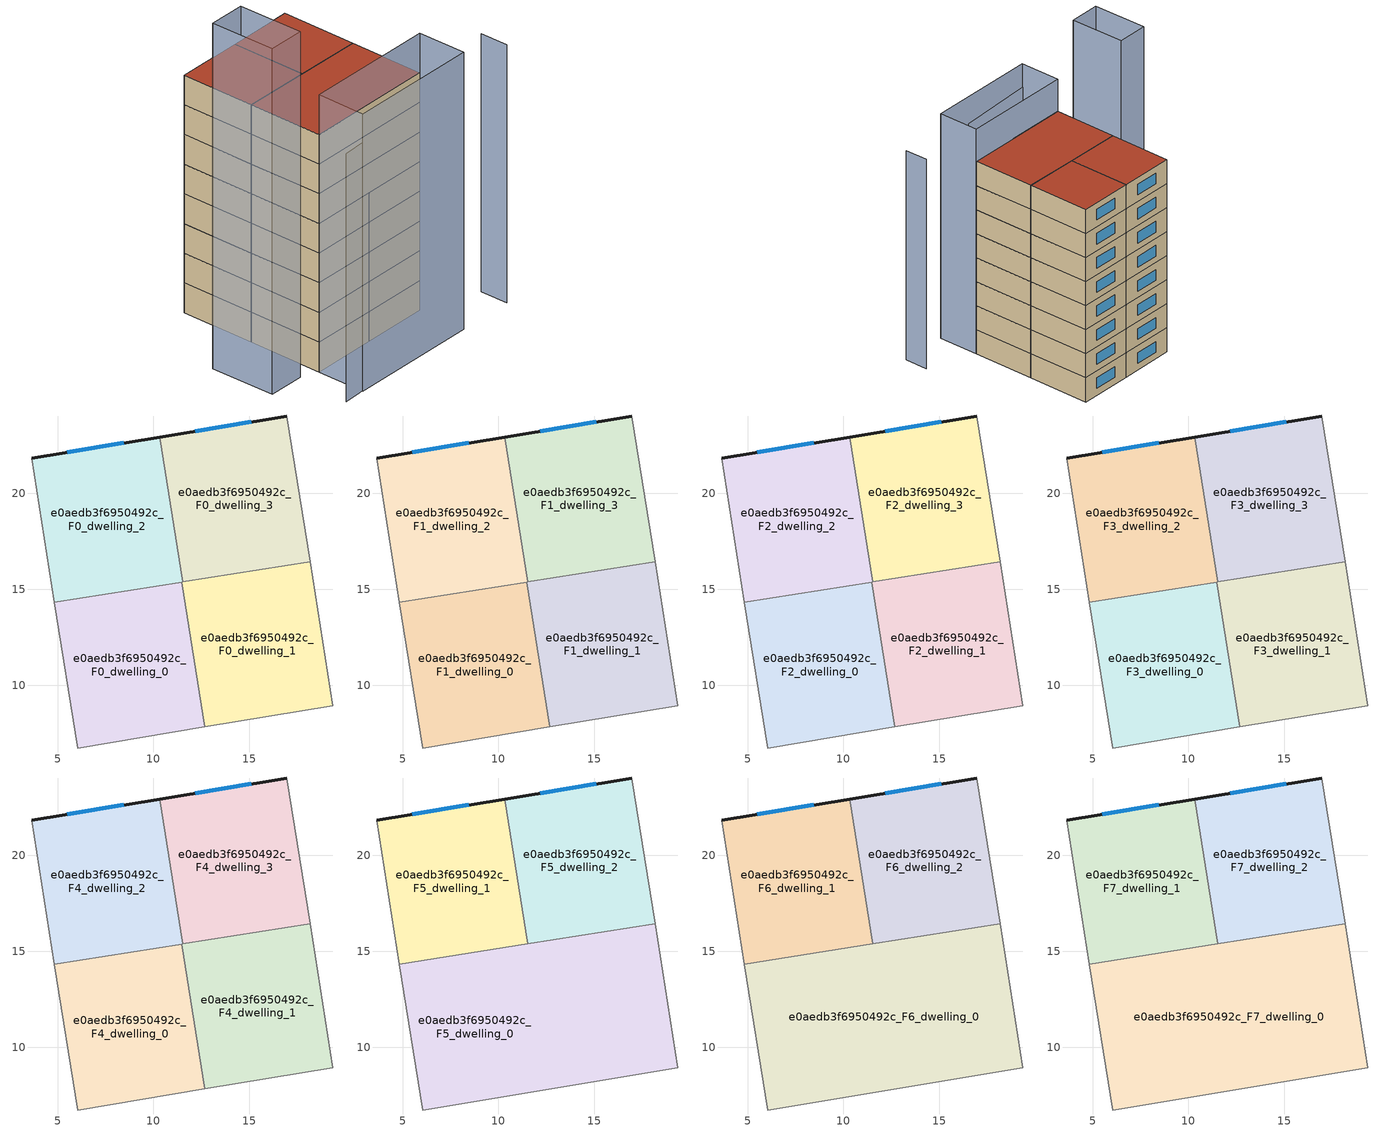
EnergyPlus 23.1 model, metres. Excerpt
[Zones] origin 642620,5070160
e0aedb3f6950492c_F0_dwelling_0
 floor ground (EU_floor_Construction): 11.48,15.38 12.68,7.82 6.04,6.72 4.84,14.32 z0
 wall adiabatic (EU_wall_Construction): 4.84,14.32 6.04,6.72 12.68,7.82 z0:3
 wall to e0aedb3f6950492c_F0_dwelling_1 (EU_wall_Construction): 12.68,7.82 11.48,15.38 z0:3
 wall to e0aedb3f6950492c_F0_dwelling_2 (EU_wall_Construction): 11.48,15.38 4.84,14.32 z0:3
e0aedb3f6950492c_F0_dwelling_1
 floor ground (EU_floor_Construction): 18.16,16.44 19.35,8.92 12.68,7.82 11.48,15.38 z0
 wall adiabatic (EU_wall_Construction): 12.68,7.82 19.35,8.92 18.16,16.44 z0:3
 wall to e0aedb3f6950492c_F0_dwelling_3 (EU_wall_Construction): 18.16,16.44 11.52,15.38 z0:3
 wall to e0aedb3f6950492c_F0_dwelling_2 (EU_wall_Construction): 11.52,15.38 11.48,15.38 z0:3
e0aedb3f6950492c_F0_dwelling_2
 floor ground (EU_floor_Construction): 10.32,22.94 11.52,15.38 4.84,14.32 3.65,21.84 z0
 wall outside (EU_wall_Construction): 10.32,22.94 3.65,21.84 z0:3
 wall adiabatic (EU_wall_Construction): 3.65,21.84 4.84,14.32 z0:3
 wall to e0aedb3f6950492c_F0_dwelling_3 (EU_wall_Construction): 11.52,15.38 10.32,22.94 z0:3
 window (EU_Window_Construction): 8.45,22.63 5.51,22.14 z0.84:2.16
e0aedb3f6950492c_F0_dwelling_3
 floor ground (EU_floor_Construction): 16.95,24.03 18.16,16.44 11.52,15.38 10.32,22.94 z0
 wall outside (EU_wall_Construction): 16.95,24.03 10.32,22.94 z0:3
 wall adiabatic (EU_wall_Construction): 18.16,16.44 16.95,24.03 z0:3
 window (EU_Window_Construction): 15.1,23.73 12.18,23.25 z0.84:2.16
e0aedb3f6950492c_F1_dwelling_0
 floor to e0aedb3f6950492c_F0_dwelling_0 (EU_floor_Construction): 11.48,15.38 12.68,7.82 6.04,6.72 4.84,14.32 z3
 wall adiabatic (EU_wall_Construction): 4.84,14.32 6.04,6.72 12.68,7.82 z3:6
 wall to e0aedb3f6950492c_F1_dwelling_1 (EU_wall_Construction): 12.68,7.82 11.48,15.38 z3:6
 wall to e0aedb3f6950492c_F1_dwelling_2 (EU_wall_Construction): 11.48,15.38 4.84,14.32 z3:6
e0aedb3f6950492c_F1_dwelling_1
 floor to e0aedb3f6950492c_F0_dwelling_1 (EU_floor_Construction): 18.16,16.44 19.35,8.92 12.68,7.82 11.48,15.38 z3
 wall adiabatic (EU_wall_Construction): 12.68,7.82 19.35,8.92 18.16,16.44 z3:6
 wall to e0aedb3f6950492c_F1_dwelling_3 (EU_wall_Construction): 18.16,16.44 11.52,15.38 z3:6
 wall to e0aedb3f6950492c_F1_dwelling_2 (EU_wall_Construction): 11.52,15.38 11.48,15.38 z3:6
e0aedb3f6950492c_F1_dwelling_2
 floor to e0aedb3f6950492c_F0_dwelling_2 (EU_floor_Construction): 10.32,22.94 11.52,15.38 4.84,14.32 3.65,21.84 z3
 wall outside (EU_wall_Construction): 10.32,22.94 3.65,21.84 z3:6
 wall adiabatic (EU_wall_Construction): 3.65,21.84 4.84,14.32 z3:6
 wall to e0aedb3f6950492c_F1_dwelling_3 (EU_wall_Construction): 11.52,15.38 10.32,22.94 z3:6
 window (EU_Window_Construction): 8.45,22.63 5.51,22.14 z3.84:5.16
e0aedb3f6950492c_F1_dwelling_3
 floor to e0aedb3f6950492c_F0_dwelling_3 (EU_floor_Construction): 16.95,24.03 18.16,16.44 11.52,15.38 10.32,22.94 z3
 wall outside (EU_wall_Construction): 16.95,24.03 10.32,22.94 z3:6
 wall adiabatic (EU_wall_Construction): 18.16,16.44 16.95,24.03 z3:6
 window (EU_Window_Construction): 15.1,23.73 12.18,23.25 z3.84:5.16
e0aedb3f6950492c_F2_dwelling_0
 floor to e0aedb3f6950492c_F1_dwelling_0 (EU_floor_Construction): 11.48,15.38 12.68,7.82 6.04,6.72 4.84,14.32 z6
 wall adiabatic (EU_wall_Construction): 4.84,14.32 6.04,6.72 12.68,7.82 z6:9
 wall to e0aedb3f6950492c_F2_dwelling_1 (EU_wall_Construction): 12.68,7.82 11.48,15.38 z6:9
 wall to e0aedb3f6950492c_F2_dwelling_2 (EU_wall_Construction): 11.48,15.38 4.84,14.32 z6:9
e0aedb3f6950492c_F2_dwelling_1
 floor to e0aedb3f6950492c_F1_dwelling_1 (EU_floor_Construction): 18.16,16.44 19.35,8.92 12.68,7.82 11.48,15.38 z6
 wall adiabatic (EU_wall_Construction): 12.68,7.82 19.35,8.92 18.16,16.44 z6:9
 wall to e0aedb3f6950492c_F2_dwelling_3 (EU_wall_Construction): 18.16,16.44 11.52,15.38 z6:9
 wall to e0aedb3f6950492c_F2_dwelling_2 (EU_wall_Construction): 11.52,15.38 11.48,15.38 z6:9
e0aedb3f6950492c_F2_dwelling_2
 floor to e0aedb3f6950492c_F1_dwelling_2 (EU_floor_Construction): 10.32,22.94 11.52,15.38 4.84,14.32 3.65,21.84 z6
 wall outside (EU_wall_Construction): 10.32,22.94 3.65,21.84 z6:9
 wall adiabatic (EU_wall_Construction): 3.65,21.84 4.84,14.32 z6:9
 wall to e0aedb3f6950492c_F2_dwelling_3 (EU_wall_Construction): 11.52,15.38 10.32,22.94 z6:9
 window (EU_Window_Construction): 8.45,22.63 5.51,22.14 z6.84:8.16
e0aedb3f6950492c_F2_dwelling_3
 floor to e0aedb3f6950492c_F1_dwelling_3 (EU_floor_Construction): 16.95,24.03 18.16,16.44 11.52,15.38 10.32,22.94 z6
 wall outside (EU_wall_Construction): 16.95,24.03 10.32,22.94 z6:9
 wall adiabatic (EU_wall_Construction): 18.16,16.44 16.95,24.03 z6:9
 window (EU_Window_Construction): 15.1,23.73 12.18,23.25 z6.84:8.16
e0aedb3f6950492c_F3_dwelling_0
 floor to e0aedb3f6950492c_F2_dwelling_0 (EU_floor_Construction): 11.48,15.38 12.68,7.82 6.04,6.72 4.84,14.32 z9
 wall adiabatic (EU_wall_Construction): 4.84,14.32 6.04,6.72 12.68,7.82 z9:12
 wall to e0aedb3f6950492c_F3_dwelling_1 (EU_wall_Construction): 12.68,7.82 11.48,15.38 z9:12
 wall to e0aedb3f6950492c_F3_dwelling_2 (EU_wall_Construction): 11.48,15.38 4.84,14.32 z9:12
e0aedb3f6950492c_F3_dwelling_1
 floor to e0aedb3f6950492c_F2_dwelling_1 (EU_floor_Construction): 18.16,16.44 19.35,8.92 12.68,7.82 11.48,15.38 z9
 wall adiabatic (EU_wall_Construction): 12.68,7.82 19.35,8.92 18.16,16.44 z9:12
 wall to e0aedb3f6950492c_F3_dwelling_3 (EU_wall_Construction): 18.16,16.44 11.52,15.38 z9:12
 wall to e0aedb3f6950492c_F3_dwelling_2 (EU_wall_Construction): 11.52,15.38 11.48,15.38 z9:12
e0aedb3f6950492c_F3_dwelling_2
 floor to e0aedb3f6950492c_F2_dwelling_2 (EU_floor_Construction): 10.32,22.94 11.52,15.38 4.84,14.32 3.65,21.84 z9
 wall outside (EU_wall_Construction): 10.32,22.94 3.65,21.84 z9:12
 wall adiabatic (EU_wall_Construction): 3.65,21.84 4.84,14.32 z9:12
 wall to e0aedb3f6950492c_F3_dwelling_3 (EU_wall_Construction): 11.52,15.38 10.32,22.94 z9:12
 window (EU_Window_Construction): 8.45,22.63 5.51,22.14 z9.84:11.16
e0aedb3f6950492c_F3_dwelling_3
 floor to e0aedb3f6950492c_F2_dwelling_3 (EU_floor_Construction): 16.95,24.03 18.16,16.44 11.52,15.38 10.32,22.94 z9
 wall outside (EU_wall_Construction): 16.95,24.03 10.32,22.94 z9:12
 wall adiabatic (EU_wall_Construction): 18.16,16.44 16.95,24.03 z9:12
 window (EU_Window_Construction): 15.1,23.73 12.18,23.25 z9.84:11.16
e0aedb3f6950492c_F4_dwelling_0
 floor to e0aedb3f6950492c_F3_dwelling_0 (EU_floor_Construction): 11.48,15.38 12.68,7.82 6.04,6.72 4.84,14.32 z12
 wall adiabatic (EU_wall_Construction): 4.84,14.32 6.04,6.72 12.68,7.82 z12:15
 wall to e0aedb3f6950492c_F4_dwelling_1 (EU_wall_Construction): 12.68,7.82 11.48,15.38 z12:15
 wall to e0aedb3f6950492c_F4_dwelling_2 (EU_wall_Construction): 11.48,15.38 4.84,14.32 z12:15
e0aedb3f6950492c_F4_dwelling_1
 floor to e0aedb3f6950492c_F3_dwelling_1 (EU_floor_Construction): 18.16,16.44 19.35,8.92 12.68,7.82 11.48,15.38 z12
 wall adiabatic (EU_wall_Construction): 12.68,7.82 19.35,8.92 18.16,16.44 z12:15
 wall to e0aedb3f6950492c_F4_dwelling_3 (EU_wall_Construction): 18.16,16.44 11.52,15.38 z12:15
 wall to e0aedb3f6950492c_F4_dwelling_2 (EU_wall_Construction): 11.52,15.38 11.48,15.38 z12:15
e0aedb3f6950492c_F4_dwelling_2
 floor to e0aedb3f6950492c_F3_dwelling_2 (EU_floor_Construction): 10.32,22.94 11.52,15.38 4.84,14.32 3.65,21.84 z12
 wall outside (EU_wall_Construction): 10.32,22.94 3.65,21.84 z12:15
 wall adiabatic (EU_wall_Construction): 3.65,21.84 4.84,14.32 z12:15
 wall to e0aedb3f6950492c_F4_dwelling_3 (EU_wall_Construction): 11.52,15.38 10.32,22.94 z12:15
 window (EU_Window_Construction): 8.45,22.63 5.51,22.14 z12.84:14.16
e0aedb3f6950492c_F4_dwelling_3
 floor to e0aedb3f6950492c_F3_dwelling_3 (EU_floor_Construction): 16.95,24.03 18.16,16.44 11.52,15.38 10.32,22.94 z12
 wall outside (EU_wall_Construction): 16.95,24.03 10.32,22.94 z12:15
 wall adiabatic (EU_wall_Construction): 18.16,16.44 16.95,24.03 z12:15
 window (EU_Window_Construction): 15.1,23.73 12.18,23.25 z12.84:14.16
e0aedb3f6950492c_F5_dwelling_0
 floor to e0aedb3f6950492c_F4_dwelling_0 (EU_floor_Construction): 11.48,15.38 12.68,7.82 6.04,6.72 4.84,14.32 z15
 floor to e0aedb3f6950492c_F4_dwelling_1 (EU_floor_Construction): 18.16,16.44 19.35,8.92 12.68,7.82 11.48,15.38 11.5,15.38 11.52,15.38 z15
 wall adiabatic (EU_wall_Construction): 4.84,14.32 6.04,6.72 19.35,8.92 18.16,16.44 z15:18
 wall to e0aedb3f6950492c_F5_dwelling_1 (EU_wall_Construction): 11.52,15.38 4.84,14.32 z15:18
 wall to e0aedb3f6950492c_F5_dwelling_2 (EU_wall_Construction): 18.16,16.44 11.52,15.38 z15:18
e0aedb3f6950492c_F5_dwelling_1
 floor to e0aedb3f6950492c_F4_dwelling_2 (EU_floor_Construction): 10.32,22.94 11.52,15.38 4.84,14.32 3.65,21.84 z15
 wall outside (EU_wall_Construction): 10.32,22.94 3.65,21.84 z15:18
 wall adiabatic (EU_wall_Construction): 3.65,21.84 4.84,14.32 z15:18
 wall to e0aedb3f6950492c_F5_dwelling_2 (EU_wall_Construction): 11.52,15.38 10.32,22.94 z15:18
 window (EU_Window_Construction): 8.45,22.63 5.51,22.14 z15.84:17.16
e0aedb3f6950492c_F5_dwelling_2
 floor to e0aedb3f6950492c_F4_dwelling_3 (EU_floor_Construction): 16.95,24.03 18.16,16.44 11.52,15.38 10.32,22.94 z15
 wall outside (EU_wall_Construction): 16.95,24.03 10.32,22.94 z15:18
 wall adiabatic (EU_wall_Construction): 18.16,16.44 16.95,24.03 z15:18
 window (EU_Window_Construction): 15.1,23.73 12.18,23.25 z15.84:17.16
e0aedb3f6950492c_F6_dwelling_0
 floor to e0aedb3f6950492c_F5_dwelling_0 (EU_floor_Construction): 18.16,16.44 19.35,8.92 6.04,6.72 4.84,14.32 z18
 wall adiabatic (EU_wall_Construction): 4.84,14.32 6.04,6.72 19.35,8.92 18.16,16.44 z18:21
 wall to e0aedb3f6950492c_F6_dwelling_1 (EU_wall_Construction): 11.52,15.38 4.84,14.32 z18:21
 wall to e0aedb3f6950492c_F6_dwelling_2 (EU_wall_Construction): 18.16,16.44 11.52,15.38 z18:21
e0aedb3f6950492c_F6_dwelling_1
 floor to e0aedb3f6950492c_F5_dwelling_1 (EU_floor_Construction): 10.32,22.94 11.52,15.38 4.84,14.32 3.65,21.84 z18
 wall outside (EU_wall_Construction): 10.32,22.94 3.65,21.84 z18:21
 wall adiabatic (EU_wall_Construction): 3.65,21.84 4.84,14.32 z18:21
 wall to e0aedb3f6950492c_F6_dwelling_2 (EU_wall_Construction): 11.52,15.38 10.32,22.94 z18:21
 window (EU_Window_Construction): 8.45,22.63 5.51,22.14 z18.84:20.16
e0aedb3f6950492c_F6_dwelling_2
 floor to e0aedb3f6950492c_F5_dwelling_2 (EU_floor_Construction): 16.95,24.03 18.16,16.44 11.52,15.38 10.32,22.94 z18
 wall outside (EU_wall_Construction): 16.95,24.03 10.32,22.94 z18:21
 wall adiabatic (EU_wall_Construction): 18.16,16.44 16.95,24.03 z18:21
 window (EU_Window_Construction): 15.1,23.73 12.18,23.25 z18.84:20.16
e0aedb3f6950492c_F7_dwelling_0
 floor to e0aedb3f6950492c_F6_dwelling_0 (EU_floor_Construction): 18.16,16.44 19.35,8.92 6.04,6.72 4.84,14.32 z21
 wall adiabatic (EU_wall_Construction): 4.84,14.32 6.04,6.72 19.35,8.92 18.16,16.44 z21:24
 wall to e0aedb3f6950492c_F7_dwelling_1 (EU_wall_Construction): 11.52,15.38 4.84,14.32 z21:24
 wall to e0aedb3f6950492c_F7_dwelling_2 (EU_wall_Construction): 18.16,16.44 11.52,15.38 z21:24
 roof outside (EU_roof_Construction): 19.35,8.92 18.16,16.44 4.84,14.32 6.04,6.72 z24
e0aedb3f6950492c_F7_dwelling_1
 floor to e0aedb3f6950492c_F6_dwelling_1 (EU_floor_Construction): 10.32,22.94 11.52,15.38 4.84,14.32 3.65,21.84 z21
 wall outside (EU_wall_Construction): 10.32,22.94 3.65,21.84 z21:24
 wall adiabatic (EU_wall_Construction): 3.65,21.84 4.84,14.32 z21:24
 wall to e0aedb3f6950492c_F7_dwelling_2 (EU_wall_Construction): 11.52,15.38 10.32,22.94 z21:24
 window (EU_Window_Construction): 8.45,22.63 5.51,22.14 z21.84:23.16
 roof outside (EU_roof_Construction): 11.52,15.38 10.32,22.94 3.65,21.84 4.84,14.32 z24
e0aedb3f6950492c_F7_dwelling_2
 floor to e0aedb3f6950492c_F6_dwelling_2 (EU_floor_Construction): 16.95,24.03 18.16,16.44 11.52,15.38 10.32,22.94 z21
 wall outside (EU_wall_Construction): 16.95,24.03 10.32,22.94 z21:24
 wall adiabatic (EU_wall_Construction): 18.16,16.44 16.95,24.03 z21:24
 window (EU_Window_Construction): 15.1,23.73 12.18,23.25 z21.84:23.16
 roof outside (EU_roof_Construction): 18.16,16.44 16.95,24.03 10.32,22.94 11.52,15.38 z24
shading: 4.58,1.41 16.1,3.87 z0:25.1; 20.16,4.02 6.84,1.82 / 6.84,1.82 6.03,6.72 / 6.03,6.72 19.35,8.92 / 19.35,8.92 20.16,4.02 z0:28; 25.86,4.97 25.4,7.78 z0:26.1; 3.14,13.73 4.25,7.15 / 4.25,7.15 0.54,6.53 / 0.54,6.53 -0.57,13.1 / -0.57,13.1 3.14,13.73 z0:34.9
[Building]
EU S2 Campaign: North Axis=0; Terrain=City; Solar Distribution=FullExterior
[Site:Location]
Lyon-Bron: Latitude=45.75; Longitude=5; Time Zone=1; Elevation=198
[SizingPeriod:WeatherFileDays]
AnnualSizingPeriod: Begin Month=1; Begin Day of Month=1; End Month=12; End Day of Month=31; Day of Week for Start Day=Monday; Use Weather File Daylight Saving Period=No; Use Weather File Rain and Snow Indicators=No
[MATERIAL]
EU_InternalMass_Material: Roughness=MediumRough; Thickness=0.1; Conductivity=1; Density=1800; Specific Heat=900; Thermal Absorptance=0.9; Solar Absorptance=0.7; Visible Absorptance=0.7
[MATERIAL:NOMASS] Roughness=MediumRough; Thermal Absorptance=0.9; Solar Absorptance=0.7; Visible Absorptance=0.7
Name | Thermal Resistance
EU_wall_NoMass | 0.776494
EU_roof_NoMass | 0.486893
EU_floor_NoMass | 0.421597
[WINDOWMATERIAL:SIMPLEGLAZINGSYSTEM]
EU_Window_SimpleGlazing: UFactor=4.24961; Solar Heat Gain Coefficient=0.83; Visible Transmittance=0.83
[CONSTRUCTION]
EU_wall_Construction: EU_wall_NoMass
EU_roof_Construction: EU_roof_NoMass
EU_floor_Construction: EU_floor_NoMass
EU_InternalMass_Construction: EU_InternalMass_Material
EU_Window_Construction: EU_Window_SimpleGlazing
[ZONE] Type=1; Multiplier=1; Ceiling Height=autocalculate; Floor Area=autocalculate; Part of Total Floor Area=Yes
Name | Volume
e0aedb3f6950492c_F0_dwelling_0; e0aedb3f6950492c_F1_dwelling_0; e0aedb3f6950492c_F2_dwelling_0; e0aedb3f6950492c_F3_dwelling_0; e0aedb3f6950492c_F4_dwelling_0 | 154.816
e0aedb3f6950492c_F5_dwelling_0; e0aedb3f6950492c_F6_dwelling_0; e0aedb3f6950492c_F7_dwelling_0 | 309.606
e0aedb3f6950492c_F0_dwelling_1; e0aedb3f6950492c_F1_dwelling_1; e0aedb3f6950492c_F2_dwelling_1; e0aedb3f6950492c_F3_dwelling_1; e0aedb3f6950492c_F4_dwelling_1 | 154.798
e0aedb3f6950492c_F5_dwelling_1; e0aedb3f6950492c_F6_dwelling_1; e0aedb3f6950492c_F7_dwelling_1; e0aedb3f6950492c_F0_dwelling_2; e0aedb3f6950492c_F1_dwelling_2; e0aedb3f6950492c_F2_dwelling_2; e0aedb3f6950492c_F3_dwelling_2; e0aedb3f6950492c_F4_dwelling_2 | 154.819
e0aedb3f6950492c_F5_dwelling_2; e0aedb3f6950492c_F6_dwelling_2; e0aedb3f6950492c_F7_dwelling_2; e0aedb3f6950492c_F0_dwelling_3; e0aedb3f6950492c_F1_dwelling_3; e0aedb3f6950492c_F2_dwelling_3; e0aedb3f6950492c_F3_dwelling_3; e0aedb3f6950492c_F4_dwelling_3 | 154.835
[INTERNALMASS] Construction=EU_InternalMass_Construction
Name | Zone or ZoneList | Surface Area
e0aedb3f6950492c_F0_dwelling_0_EU_InternalMass | e0aedb3f6950492c_F0_dwelling_0 | 51.605
e0aedb3f6950492c_F0_dwelling_1_EU_InternalMass | e0aedb3f6950492c_F0_dwelling_1 | 51.5998
e0aedb3f6950492c_F0_dwelling_2_EU_InternalMass | e0aedb3f6950492c_F0_dwelling_2 | 51.6064
e0aedb3f6950492c_F0_dwelling_3_EU_InternalMass | e0aedb3f6950492c_F0_dwelling_3 | 51.6117
e0aedb3f6950492c_F1_dwelling_0_EU_InternalMass | e0aedb3f6950492c_F1_dwelling_0 | 51.605
e0aedb3f6950492c_F1_dwelling_1_EU_InternalMass | e0aedb3f6950492c_F1_dwelling_1 | 51.5998
e0aedb3f6950492c_F1_dwelling_2_EU_InternalMass | e0aedb3f6950492c_F1_dwelling_2 | 51.6064
e0aedb3f6950492c_F1_dwelling_3_EU_InternalMass | e0aedb3f6950492c_F1_dwelling_3 | 51.6117
e0aedb3f6950492c_F2_dwelling_0_EU_InternalMass | e0aedb3f6950492c_F2_dwelling_0 | 51.605
e0aedb3f6950492c_F2_dwelling_1_EU_InternalMass | e0aedb3f6950492c_F2_dwelling_1 | 51.5998
e0aedb3f6950492c_F2_dwelling_2_EU_InternalMass | e0aedb3f6950492c_F2_dwelling_2 | 51.6064
e0aedb3f6950492c_F2_dwelling_3_EU_InternalMass | e0aedb3f6950492c_F2_dwelling_3 | 51.6117
e0aedb3f6950492c_F3_dwelling_0_EU_InternalMass | e0aedb3f6950492c_F3_dwelling_0 | 51.605
e0aedb3f6950492c_F3_dwelling_1_EU_InternalMass | e0aedb3f6950492c_F3_dwelling_1 | 51.5998
e0aedb3f6950492c_F3_dwelling_2_EU_InternalMass | e0aedb3f6950492c_F3_dwelling_2 | 51.6064
e0aedb3f6950492c_F3_dwelling_3_EU_InternalMass | e0aedb3f6950492c_F3_dwelling_3 | 51.6117
e0aedb3f6950492c_F4_dwelling_0_EU_InternalMass | e0aedb3f6950492c_F4_dwelling_0 | 51.605
e0aedb3f6950492c_F4_dwelling_1_EU_InternalMass | e0aedb3f6950492c_F4_dwelling_1 | 51.5998
e0aedb3f6950492c_F4_dwelling_2_EU_InternalMass | e0aedb3f6950492c_F4_dwelling_2 | 51.6064
e0aedb3f6950492c_F4_dwelling_3_EU_InternalMass | e0aedb3f6950492c_F4_dwelling_3 | 51.6117
e0aedb3f6950492c_F5_dwelling_0_EU_InternalMass | e0aedb3f6950492c_F5_dwelling_0 | 103.202
e0aedb3f6950492c_F5_dwelling_1_EU_InternalMass | e0aedb3f6950492c_F5_dwelling_1 | 51.6064
e0aedb3f6950492c_F5_dwelling_2_EU_InternalMass | e0aedb3f6950492c_F5_dwelling_2 | 51.6117
e0aedb3f6950492c_F6_dwelling_0_EU_InternalMass | e0aedb3f6950492c_F6_dwelling_0 | 103.202
e0aedb3f6950492c_F6_dwelling_1_EU_InternalMass | e0aedb3f6950492c_F6_dwelling_1 | 51.6064
e0aedb3f6950492c_F6_dwelling_2_EU_InternalMass | e0aedb3f6950492c_F6_dwelling_2 | 51.6117
e0aedb3f6950492c_F7_dwelling_0_EU_InternalMass | e0aedb3f6950492c_F7_dwelling_0 | 103.202
e0aedb3f6950492c_F7_dwelling_1_EU_InternalMass | e0aedb3f6950492c_F7_dwelling_1 | 51.6064
e0aedb3f6950492c_F7_dwelling_2_EU_InternalMass | e0aedb3f6950492c_F7_dwelling_2 | 51.6117
[OTHEREQUIPMENT] Fuel Type=Electricity; Design Level Calculation Method=Watts/Area; Power per Zone Floor Area=1; Fraction Latent=0; Fraction Radiant=0; Fraction Lost=0; Carbon Dioxide Generation Rate=0; EndUse Subcategory=EU_Step8_InternalGains
Name | Zone or ZoneList or Space or SpaceList | Schedule
EU_Step8_InternalGain_e0aedb3f6950492c_F0_dwelling_0_f000 | e0aedb3f6950492c_F0_dwelling_0 | EU_Step8_GainSchedule_e0aedb3f6950492c_F0_dwelling_0_f000
EU_Step8_InternalGain_e0aedb3f6950492c_F0_dwelling_1_f000 | e0aedb3f6950492c_F0_dwelling_1 | EU_Step8_GainSchedule_e0aedb3f6950492c_F0_dwelling_1_f000
EU_Step8_InternalGain_e0aedb3f6950492c_F0_dwelling_2_f000 | e0aedb3f6950492c_F0_dwelling_2 | EU_Step8_GainSchedule_e0aedb3f6950492c_F0_dwelling_2_f000
EU_Step8_InternalGain_e0aedb3f6950492c_F0_dwelling_3_f000 | e0aedb3f6950492c_F0_dwelling_3 | EU_Step8_GainSchedule_e0aedb3f6950492c_F0_dwelling_3_f000
EU_Step8_InternalGain_e0aedb3f6950492c_F1_dwelling_0_f000 | e0aedb3f6950492c_F1_dwelling_0 | EU_Step8_GainSchedule_e0aedb3f6950492c_F1_dwelling_0_f000
EU_Step8_InternalGain_e0aedb3f6950492c_F1_dwelling_1_f000 | e0aedb3f6950492c_F1_dwelling_1 | EU_Step8_GainSchedule_e0aedb3f6950492c_F1_dwelling_1_f000
EU_Step8_InternalGain_e0aedb3f6950492c_F1_dwelling_2_f000 | e0aedb3f6950492c_F1_dwelling_2 | EU_Step8_GainSchedule_e0aedb3f6950492c_F1_dwelling_2_f000
EU_Step8_InternalGain_e0aedb3f6950492c_F1_dwelling_3_f000 | e0aedb3f6950492c_F1_dwelling_3 | EU_Step8_GainSchedule_e0aedb3f6950492c_F1_dwelling_3_f000
EU_Step8_InternalGain_e0aedb3f6950492c_F2_dwelling_0_f000 | e0aedb3f6950492c_F2_dwelling_0 | EU_Step8_GainSchedule_e0aedb3f6950492c_F2_dwelling_0_f000
EU_Step8_InternalGain_e0aedb3f6950492c_F2_dwelling_1_f000 | e0aedb3f6950492c_F2_dwelling_1 | EU_Step8_GainSchedule_e0aedb3f6950492c_F2_dwelling_1_f000
EU_Step8_InternalGain_e0aedb3f6950492c_F2_dwelling_2_f000 | e0aedb3f6950492c_F2_dwelling_2 | EU_Step8_GainSchedule_e0aedb3f6950492c_F2_dwelling_2_f000
EU_Step8_InternalGain_e0aedb3f6950492c_F2_dwelling_3_f000 | e0aedb3f6950492c_F2_dwelling_3 | EU_Step8_GainSchedule_e0aedb3f6950492c_F2_dwelling_3_f000
EU_Step8_InternalGain_e0aedb3f6950492c_F3_dwelling_0_f000 | e0aedb3f6950492c_F3_dwelling_0 | EU_Step8_GainSchedule_e0aedb3f6950492c_F3_dwelling_0_f000
EU_Step8_InternalGain_e0aedb3f6950492c_F3_dwelling_1_f000 | e0aedb3f6950492c_F3_dwelling_1 | EU_Step8_GainSchedule_e0aedb3f6950492c_F3_dwelling_1_f000
EU_Step8_InternalGain_e0aedb3f6950492c_F3_dwelling_2_f000 | e0aedb3f6950492c_F3_dwelling_2 | EU_Step8_GainSchedule_e0aedb3f6950492c_F3_dwelling_2_f000
EU_Step8_InternalGain_e0aedb3f6950492c_F3_dwelling_3_f000 | e0aedb3f6950492c_F3_dwelling_3 | EU_Step8_GainSchedule_e0aedb3f6950492c_F3_dwelling_3_f000
EU_Step8_InternalGain_e0aedb3f6950492c_F4_dwelling_0_f000 | e0aedb3f6950492c_F4_dwelling_0 | EU_Step8_GainSchedule_e0aedb3f6950492c_F4_dwelling_0_f000
EU_Step8_InternalGain_e0aedb3f6950492c_F4_dwelling_1_f000 | e0aedb3f6950492c_F4_dwelling_1 | EU_Step8_GainSchedule_e0aedb3f6950492c_F4_dwelling_1_f000
EU_Step8_InternalGain_e0aedb3f6950492c_F4_dwelling_2_f000 | e0aedb3f6950492c_F4_dwelling_2 | EU_Step8_GainSchedule_e0aedb3f6950492c_F4_dwelling_2_f000
EU_Step8_InternalGain_e0aedb3f6950492c_F4_dwelling_3_f000 | e0aedb3f6950492c_F4_dwelling_3 | EU_Step8_GainSchedule_e0aedb3f6950492c_F4_dwelling_3_f000
EU_Step8_InternalGain_e0aedb3f6950492c_F5_dwelling_0_f000 | e0aedb3f6950492c_F5_dwelling_0 | EU_Step8_GainSchedule_e0aedb3f6950492c_F5_dwelling_0_f000
EU_Step8_InternalGain_e0aedb3f6950492c_F5_dwelling_1_f000 | e0aedb3f6950492c_F5_dwelling_1 | EU_Step8_GainSchedule_e0aedb3f6950492c_F5_dwelling_1_f000
EU_Step8_InternalGain_e0aedb3f6950492c_F5_dwelling_2_f000 | e0aedb3f6950492c_F5_dwelling_2 | EU_Step8_GainSchedule_e0aedb3f6950492c_F5_dwelling_2_f000
EU_Step8_InternalGain_e0aedb3f6950492c_F6_dwelling_0_f000 | e0aedb3f6950492c_F6_dwelling_0 | EU_Step8_GainSchedule_e0aedb3f6950492c_F6_dwelling_0_f000
EU_Step8_InternalGain_e0aedb3f6950492c_F6_dwelling_1_f000 | e0aedb3f6950492c_F6_dwelling_1 | EU_Step8_GainSchedule_e0aedb3f6950492c_F6_dwelling_1_f000
EU_Step8_InternalGain_e0aedb3f6950492c_F6_dwelling_2_f000 | e0aedb3f6950492c_F6_dwelling_2 | EU_Step8_GainSchedule_e0aedb3f6950492c_F6_dwelling_2_f000
EU_Step8_InternalGain_e0aedb3f6950492c_F7_dwelling_0_f000 | e0aedb3f6950492c_F7_dwelling_0 | EU_Step8_GainSchedule_e0aedb3f6950492c_F7_dwelling_0_f000
EU_Step8_InternalGain_e0aedb3f6950492c_F7_dwelling_1_f000 | e0aedb3f6950492c_F7_dwelling_1 | EU_Step8_GainSchedule_e0aedb3f6950492c_F7_dwelling_1_f000
EU_Step8_InternalGain_e0aedb3f6950492c_F7_dwelling_2_f000 | e0aedb3f6950492c_F7_dwelling_2 | EU_Step8_GainSchedule_e0aedb3f6950492c_F7_dwelling_2_f000
[ZONEVENTILATION:DESIGNFLOWRATE] Schedule=EU_AlwaysOn; Design Flow Rate Calculation Method=AirChanges/Hour; Air Changes per Hour=0.693814; Ventilation Type=Natural; Fan Pressure Rise=0; Fan Total Efficiency=1; Constant Term Coefficient=1; Temperature Term Coefficient=0; Velocity Term Coefficient=0; Velocity Squared Term Coefficient=0; Minimum Indoor Temperature=-100; Maximum Indoor Temperature=100; Delta Temperature=-100; Minimum Outdoor Temperature=-100; Maximum Outdoor Temperature=100; Maximum Wind Speed=40
Name | Zone or ZoneList or Space or SpaceList
EU_ConstantAir_e0aedb3f6950492c_F0_dwelling_0 | e0aedb3f6950492c_F0_dwelling_0
EU_ConstantAir_e0aedb3f6950492c_F0_dwelling_1 | e0aedb3f6950492c_F0_dwelling_1
EU_ConstantAir_e0aedb3f6950492c_F0_dwelling_2 | e0aedb3f6950492c_F0_dwelling_2
EU_ConstantAir_e0aedb3f6950492c_F0_dwelling_3 | e0aedb3f6950492c_F0_dwelling_3
EU_ConstantAir_e0aedb3f6950492c_F1_dwelling_0 | e0aedb3f6950492c_F1_dwelling_0
EU_ConstantAir_e0aedb3f6950492c_F1_dwelling_1 | e0aedb3f6950492c_F1_dwelling_1
EU_ConstantAir_e0aedb3f6950492c_F1_dwelling_2 | e0aedb3f6950492c_F1_dwelling_2
EU_ConstantAir_e0aedb3f6950492c_F1_dwelling_3 | e0aedb3f6950492c_F1_dwelling_3
EU_ConstantAir_e0aedb3f6950492c_F2_dwelling_0 | e0aedb3f6950492c_F2_dwelling_0
EU_ConstantAir_e0aedb3f6950492c_F2_dwelling_1 | e0aedb3f6950492c_F2_dwelling_1
EU_ConstantAir_e0aedb3f6950492c_F2_dwelling_2 | e0aedb3f6950492c_F2_dwelling_2
EU_ConstantAir_e0aedb3f6950492c_F2_dwelling_3 | e0aedb3f6950492c_F2_dwelling_3
EU_ConstantAir_e0aedb3f6950492c_F3_dwelling_0 | e0aedb3f6950492c_F3_dwelling_0
EU_ConstantAir_e0aedb3f6950492c_F3_dwelling_1 | e0aedb3f6950492c_F3_dwelling_1
EU_ConstantAir_e0aedb3f6950492c_F3_dwelling_2 | e0aedb3f6950492c_F3_dwelling_2
EU_ConstantAir_e0aedb3f6950492c_F3_dwelling_3 | e0aedb3f6950492c_F3_dwelling_3
EU_ConstantAir_e0aedb3f6950492c_F4_dwelling_0 | e0aedb3f6950492c_F4_dwelling_0
EU_ConstantAir_e0aedb3f6950492c_F4_dwelling_1 | e0aedb3f6950492c_F4_dwelling_1
EU_ConstantAir_e0aedb3f6950492c_F4_dwelling_2 | e0aedb3f6950492c_F4_dwelling_2
EU_ConstantAir_e0aedb3f6950492c_F4_dwelling_3 | e0aedb3f6950492c_F4_dwelling_3
EU_ConstantAir_e0aedb3f6950492c_F5_dwelling_0 | e0aedb3f6950492c_F5_dwelling_0
EU_ConstantAir_e0aedb3f6950492c_F5_dwelling_1 | e0aedb3f6950492c_F5_dwelling_1
EU_ConstantAir_e0aedb3f6950492c_F5_dwelling_2 | e0aedb3f6950492c_F5_dwelling_2
EU_ConstantAir_e0aedb3f6950492c_F6_dwelling_0 | e0aedb3f6950492c_F6_dwelling_0
EU_ConstantAir_e0aedb3f6950492c_F6_dwelling_1 | e0aedb3f6950492c_F6_dwelling_1
EU_ConstantAir_e0aedb3f6950492c_F6_dwelling_2 | e0aedb3f6950492c_F6_dwelling_2
EU_ConstantAir_e0aedb3f6950492c_F7_dwelling_0 | e0aedb3f6950492c_F7_dwelling_0
EU_ConstantAir_e0aedb3f6950492c_F7_dwelling_1 | e0aedb3f6950492c_F7_dwelling_1
EU_ConstantAir_e0aedb3f6950492c_F7_dwelling_2 | e0aedb3f6950492c_F7_dwelling_2
[HVACTEMPLATE:THERMOSTAT] Constant Heating Setpoint=20; Constant Cooling Setpoint=50
EU_HeatOnly_e0aedb3f6950492c_F0_dwelling_0; EU_HeatOnly_e0aedb3f6950492c_F0_dwelling_1; EU_HeatOnly_e0aedb3f6950492c_F0_dwelling_2; EU_HeatOnly_e0aedb3f6950492c_F0_dwelling_3; EU_HeatOnly_e0aedb3f6950492c_F1_dwelling_0; EU_HeatOnly_e0aedb3f6950492c_F1_dwelling_1; EU_HeatOnly_e0aedb3f6950492c_F1_dwelling_2; EU_HeatOnly_e0aedb3f6950492c_F1_dwelling_3; EU_HeatOnly_e0aedb3f6950492c_F2_dwelling_0; EU_HeatOnly_e0aedb3f6950492c_F2_dwelling_1; EU_HeatOnly_e0aedb3f6950492c_F2_dwelling_2; EU_HeatOnly_e0aedb3f6950492c_F2_dwelling_3; EU_HeatOnly_e0aedb3f6950492c_F3_dwelling_0; EU_HeatOnly_e0aedb3f6950492c_F3_dwelling_1; EU_HeatOnly_e0aedb3f6950492c_F3_dwelling_2; EU_HeatOnly_e0aedb3f6950492c_F3_dwelling_3; EU_HeatOnly_e0aedb3f6950492c_F4_dwelling_0; EU_HeatOnly_e0aedb3f6950492c_F4_dwelling_1; EU_HeatOnly_e0aedb3f6950492c_F4_dwelling_2; EU_HeatOnly_e0aedb3f6950492c_F4_dwelling_3; EU_HeatOnly_e0aedb3f6950492c_F5_dwelling_0; EU_HeatOnly_e0aedb3f6950492c_F5_dwelling_1; EU_HeatOnly_e0aedb3f6950492c_F5_dwelling_2; EU_HeatOnly_e0aedb3f6950492c_F6_dwelling_0; EU_HeatOnly_e0aedb3f6950492c_F6_dwelling_1; EU_HeatOnly_e0aedb3f6950492c_F6_dwelling_2; EU_HeatOnly_e0aedb3f6950492c_F7_dwelling_0; EU_HeatOnly_e0aedb3f6950492c_F7_dwelling_1; EU_HeatOnly_e0aedb3f6950492c_F7_dwelling_2
[HVACTEMPLATE:ZONE:IDEALLOADSAIRSYSTEM] System Availability Schedule=EU_AlwaysOn; Maximum Heating Supply Air Temperature=50; Minimum Cooling Supply Air Temperature=13; Maximum Heating Supply Air Humidity Ratio=0.0156; Minimum Cooling Supply Air Humidity Ratio=0.0077; Heating Limit=NoLimit; Cooling Limit=NoLimit; Heating Availability Schedule=EU_AlwaysOn; Cooling Availability Schedule=EU_CoolingOff; Dehumidification Control Type=ConstantSensibleHeatRatio; Cooling Sensible Heat Ratio=0.7; Dehumidification Setpoint=60; Humidification Control Type=None; Humidification Setpoint=30; Outdoor Air Method=None; Outdoor Air Flow Rate per Person=0.00944; Outdoor Air Flow Rate per Zone Floor Area=0; Outdoor Air Flow Rate per Zone=0; Demand Controlled Ventilation Type=None; Outdoor Air Economizer Type=NoEconomizer; Heat Recovery Type=None; Sensible Heat Recovery Effectiveness=0.7; Latent Heat Recovery Effectiveness=0.65
Name | Template Thermostat
e0aedb3f6950492c_F0_dwelling_0 | EU_HeatOnly_e0aedb3f6950492c_F0_dwelling_0
e0aedb3f6950492c_F0_dwelling_1 | EU_HeatOnly_e0aedb3f6950492c_F0_dwelling_1
e0aedb3f6950492c_F0_dwelling_2 | EU_HeatOnly_e0aedb3f6950492c_F0_dwelling_2
e0aedb3f6950492c_F0_dwelling_3 | EU_HeatOnly_e0aedb3f6950492c_F0_dwelling_3
e0aedb3f6950492c_F1_dwelling_0 | EU_HeatOnly_e0aedb3f6950492c_F1_dwelling_0
e0aedb3f6950492c_F1_dwelling_1 | EU_HeatOnly_e0aedb3f6950492c_F1_dwelling_1
e0aedb3f6950492c_F1_dwelling_2 | EU_HeatOnly_e0aedb3f6950492c_F1_dwelling_2
e0aedb3f6950492c_F1_dwelling_3 | EU_HeatOnly_e0aedb3f6950492c_F1_dwelling_3
e0aedb3f6950492c_F2_dwelling_0 | EU_HeatOnly_e0aedb3f6950492c_F2_dwelling_0
e0aedb3f6950492c_F2_dwelling_1 | EU_HeatOnly_e0aedb3f6950492c_F2_dwelling_1
e0aedb3f6950492c_F2_dwelling_2 | EU_HeatOnly_e0aedb3f6950492c_F2_dwelling_2
e0aedb3f6950492c_F2_dwelling_3 | EU_HeatOnly_e0aedb3f6950492c_F2_dwelling_3
e0aedb3f6950492c_F3_dwelling_0 | EU_HeatOnly_e0aedb3f6950492c_F3_dwelling_0
e0aedb3f6950492c_F3_dwelling_1 | EU_HeatOnly_e0aedb3f6950492c_F3_dwelling_1
e0aedb3f6950492c_F3_dwelling_2 | EU_HeatOnly_e0aedb3f6950492c_F3_dwelling_2
e0aedb3f6950492c_F3_dwelling_3 | EU_HeatOnly_e0aedb3f6950492c_F3_dwelling_3
e0aedb3f6950492c_F4_dwelling_0 | EU_HeatOnly_e0aedb3f6950492c_F4_dwelling_0
e0aedb3f6950492c_F4_dwelling_1 | EU_HeatOnly_e0aedb3f6950492c_F4_dwelling_1
e0aedb3f6950492c_F4_dwelling_2 | EU_HeatOnly_e0aedb3f6950492c_F4_dwelling_2
e0aedb3f6950492c_F4_dwelling_3 | EU_HeatOnly_e0aedb3f6950492c_F4_dwelling_3
e0aedb3f6950492c_F5_dwelling_0 | EU_HeatOnly_e0aedb3f6950492c_F5_dwelling_0
e0aedb3f6950492c_F5_dwelling_1 | EU_HeatOnly_e0aedb3f6950492c_F5_dwelling_1
e0aedb3f6950492c_F5_dwelling_2 | EU_HeatOnly_e0aedb3f6950492c_F5_dwelling_2
e0aedb3f6950492c_F6_dwelling_0 | EU_HeatOnly_e0aedb3f6950492c_F6_dwelling_0
e0aedb3f6950492c_F6_dwelling_1 | EU_HeatOnly_e0aedb3f6950492c_F6_dwelling_1
e0aedb3f6950492c_F6_dwelling_2 | EU_HeatOnly_e0aedb3f6950492c_F6_dwelling_2
e0aedb3f6950492c_F7_dwelling_0 | EU_HeatOnly_e0aedb3f6950492c_F7_dwelling_0
e0aedb3f6950492c_F7_dwelling_1 | EU_HeatOnly_e0aedb3f6950492c_F7_dwelling_1
e0aedb3f6950492c_F7_dwelling_2 | EU_HeatOnly_e0aedb3f6950492c_F7_dwelling_2
[SIZING:ZONE] Zone Cooling Design Supply Air Temperature Input Method=SupplyAirTemperature; Zone Cooling Design Supply Air Temperature=13; Zone Heating Design Supply Air Temperature Input Method=SupplyAirTemperature; Zone Heating Design Supply Air Temperature=50; Zone Cooling Design Supply Air Humidity Ratio=0.008; Zone Heating Design Supply Air Humidity Ratio=0.008; Cooling Design Air Flow Method=DesignDay; Cooling Design Air Flow Rate=0; Cooling Minimum Air Flow per Zone Floor Area=0.000762; Cooling Minimum Air Flow=0; Cooling Minimum Air Flow Fraction=0.2; Heating Design Air Flow Method=DesignDay; Heating Design Air Flow Rate=0; Heating Maximum Air Flow per Zone Floor Area=0.002032; Heating Maximum Air Flow=0.141576; Heating Maximum Air Flow Fraction=0.3; Account for Dedicated Outdoor Air System=No; Dedicated Outdoor Air System Control Strategy=NeutralSupplyAir; Dedicated Outdoor Air Low Setpoint Temperature for Design=autosize; Dedicated Outdoor Air High Setpoint Temperature for Design=autosize; Zone Load Sizing Method=Sensible Load Only No Latent Load; Zone Latent Cooling Design Supply Air Humidity Ratio Input Method=HumidityRatioDifference; Zone Cooling Design Supply Air Humidity Ratio Difference=0.005; Zone Latent Heating Design Supply Air Humidity Ratio Input Method=HumidityRatioDifference; Zone Humidification Design Supply Air Humidity Ratio Difference=0.005
e0aedb3f6950492c_F0_dwelling_0; e0aedb3f6950492c_F0_dwelling_1; e0aedb3f6950492c_F0_dwelling_2; e0aedb3f6950492c_F0_dwelling_3; e0aedb3f6950492c_F1_dwelling_0; e0aedb3f6950492c_F1_dwelling_1; e0aedb3f6950492c_F1_dwelling_2; e0aedb3f6950492c_F1_dwelling_3; e0aedb3f6950492c_F2_dwelling_0; e0aedb3f6950492c_F2_dwelling_1; e0aedb3f6950492c_F2_dwelling_2; e0aedb3f6950492c_F2_dwelling_3; e0aedb3f6950492c_F3_dwelling_0; e0aedb3f6950492c_F3_dwelling_1; e0aedb3f6950492c_F3_dwelling_2; e0aedb3f6950492c_F3_dwelling_3; e0aedb3f6950492c_F4_dwelling_0; e0aedb3f6950492c_F4_dwelling_1; e0aedb3f6950492c_F4_dwelling_2; e0aedb3f6950492c_F4_dwelling_3; e0aedb3f6950492c_F5_dwelling_0; e0aedb3f6950492c_F5_dwelling_1; e0aedb3f6950492c_F5_dwelling_2; e0aedb3f6950492c_F6_dwelling_0; e0aedb3f6950492c_F6_dwelling_1; e0aedb3f6950492c_F6_dwelling_2; e0aedb3f6950492c_F7_dwelling_0; e0aedb3f6950492c_F7_dwelling_1; e0aedb3f6950492c_F7_dwelling_2
[SCHEDULE:CONSTANT]
Name | Hourly Value
EU_AlwaysOn | 1
EU_CoolingOff | 0
[SCHEDULE:FILE] Column Number=1; Rows to Skip at Top=0; Number of Hours of Data=8760; Column Separator=Comma; Interpolate to Timestep=No; Minutes per Item=60; Adjust Schedule for Daylight Savings=Yes
Name | File
EU_Step8_GainSchedule_e0aedb3f6950492c_F0_dwelling_0_f000 | ../../schedules/e0aedb3f6950492c/e0aedb3f6950492c_F0_dwelling_0_f000_gain.csv
EU_Step8_GainSchedule_e0aedb3f6950492c_F0_dwelling_1_f000 | ../../schedules/e0aedb3f6950492c/e0aedb3f6950492c_F0_dwelling_1_f000_gain.csv
EU_Step8_GainSchedule_e0aedb3f6950492c_F0_dwelling_2_f000 | ../../schedules/e0aedb3f6950492c/e0aedb3f6950492c_F0_dwelling_2_f000_gain.csv
EU_Step8_GainSchedule_e0aedb3f6950492c_F0_dwelling_3_f000 | ../../schedules/e0aedb3f6950492c/e0aedb3f6950492c_F0_dwelling_3_f000_gain.csv
EU_Step8_GainSchedule_e0aedb3f6950492c_F1_dwelling_0_f000 | ../../schedules/e0aedb3f6950492c/e0aedb3f6950492c_F1_dwelling_0_f000_gain.csv
EU_Step8_GainSchedule_e0aedb3f6950492c_F1_dwelling_1_f000 | ../../schedules/e0aedb3f6950492c/e0aedb3f6950492c_F1_dwelling_1_f000_gain.csv
EU_Step8_GainSchedule_e0aedb3f6950492c_F1_dwelling_2_f000 | ../../schedules/e0aedb3f6950492c/e0aedb3f6950492c_F1_dwelling_2_f000_gain.csv
EU_Step8_GainSchedule_e0aedb3f6950492c_F1_dwelling_3_f000 | ../../schedules/e0aedb3f6950492c/e0aedb3f6950492c_F1_dwelling_3_f000_gain.csv
EU_Step8_GainSchedule_e0aedb3f6950492c_F2_dwelling_0_f000 | ../../schedules/e0aedb3f6950492c/e0aedb3f6950492c_F2_dwelling_0_f000_gain.csv
EU_Step8_GainSchedule_e0aedb3f6950492c_F2_dwelling_1_f000 | ../../schedules/e0aedb3f6950492c/e0aedb3f6950492c_F2_dwelling_1_f000_gain.csv
EU_Step8_GainSchedule_e0aedb3f6950492c_F2_dwelling_2_f000 | ../../schedules/e0aedb3f6950492c/e0aedb3f6950492c_F2_dwelling_2_f000_gain.csv
EU_Step8_GainSchedule_e0aedb3f6950492c_F2_dwelling_3_f000 | ../../schedules/e0aedb3f6950492c/e0aedb3f6950492c_F2_dwelling_3_f000_gain.csv
EU_Step8_GainSchedule_e0aedb3f6950492c_F3_dwelling_0_f000 | ../../schedules/e0aedb3f6950492c/e0aedb3f6950492c_F3_dwelling_0_f000_gain.csv
EU_Step8_GainSchedule_e0aedb3f6950492c_F3_dwelling_1_f000 | ../../schedules/e0aedb3f6950492c/e0aedb3f6950492c_F3_dwelling_1_f000_gain.csv
EU_Step8_GainSchedule_e0aedb3f6950492c_F3_dwelling_2_f000 | ../../schedules/e0aedb3f6950492c/e0aedb3f6950492c_F3_dwelling_2_f000_gain.csv
EU_Step8_GainSchedule_e0aedb3f6950492c_F3_dwelling_3_f000 | ../../schedules/e0aedb3f6950492c/e0aedb3f6950492c_F3_dwelling_3_f000_gain.csv
EU_Step8_GainSchedule_e0aedb3f6950492c_F4_dwelling_0_f000 | ../../schedules/e0aedb3f6950492c/e0aedb3f6950492c_F4_dwelling_0_f000_gain.csv
EU_Step8_GainSchedule_e0aedb3f6950492c_F4_dwelling_1_f000 | ../../schedules/e0aedb3f6950492c/e0aedb3f6950492c_F4_dwelling_1_f000_gain.csv
EU_Step8_GainSchedule_e0aedb3f6950492c_F4_dwelling_2_f000 | ../../schedules/e0aedb3f6950492c/e0aedb3f6950492c_F4_dwelling_2_f000_gain.csv
EU_Step8_GainSchedule_e0aedb3f6950492c_F4_dwelling_3_f000 | ../../schedules/e0aedb3f6950492c/e0aedb3f6950492c_F4_dwelling_3_f000_gain.csv
EU_Step8_GainSchedule_e0aedb3f6950492c_F5_dwelling_0_f000 | ../../schedules/e0aedb3f6950492c/e0aedb3f6950492c_F5_dwelling_0_f000_gain.csv
EU_Step8_GainSchedule_e0aedb3f6950492c_F5_dwelling_1_f000 | ../../schedules/e0aedb3f6950492c/e0aedb3f6950492c_F5_dwelling_1_f000_gain.csv
EU_Step8_GainSchedule_e0aedb3f6950492c_F5_dwelling_2_f000 | ../../schedules/e0aedb3f6950492c/e0aedb3f6950492c_F5_dwelling_2_f000_gain.csv
EU_Step8_GainSchedule_e0aedb3f6950492c_F6_dwelling_0_f000 | ../../schedules/e0aedb3f6950492c/e0aedb3f6950492c_F6_dwelling_0_f000_gain.csv
EU_Step8_GainSchedule_e0aedb3f6950492c_F6_dwelling_1_f000 | ../../schedules/e0aedb3f6950492c/e0aedb3f6950492c_F6_dwelling_1_f000_gain.csv
EU_Step8_GainSchedule_e0aedb3f6950492c_F6_dwelling_2_f000 | ../../schedules/e0aedb3f6950492c/e0aedb3f6950492c_F6_dwelling_2_f000_gain.csv
EU_Step8_GainSchedule_e0aedb3f6950492c_F7_dwelling_0_f000 | ../../schedules/e0aedb3f6950492c/e0aedb3f6950492c_F7_dwelling_0_f000_gain.csv
EU_Step8_GainSchedule_e0aedb3f6950492c_F7_dwelling_1_f000 | ../../schedules/e0aedb3f6950492c/e0aedb3f6950492c_F7_dwelling_1_f000_gain.csv
EU_Step8_GainSchedule_e0aedb3f6950492c_F7_dwelling_2_f000 | ../../schedules/e0aedb3f6950492c/e0aedb3f6950492c_F7_dwelling_2_f000_gain.csv
